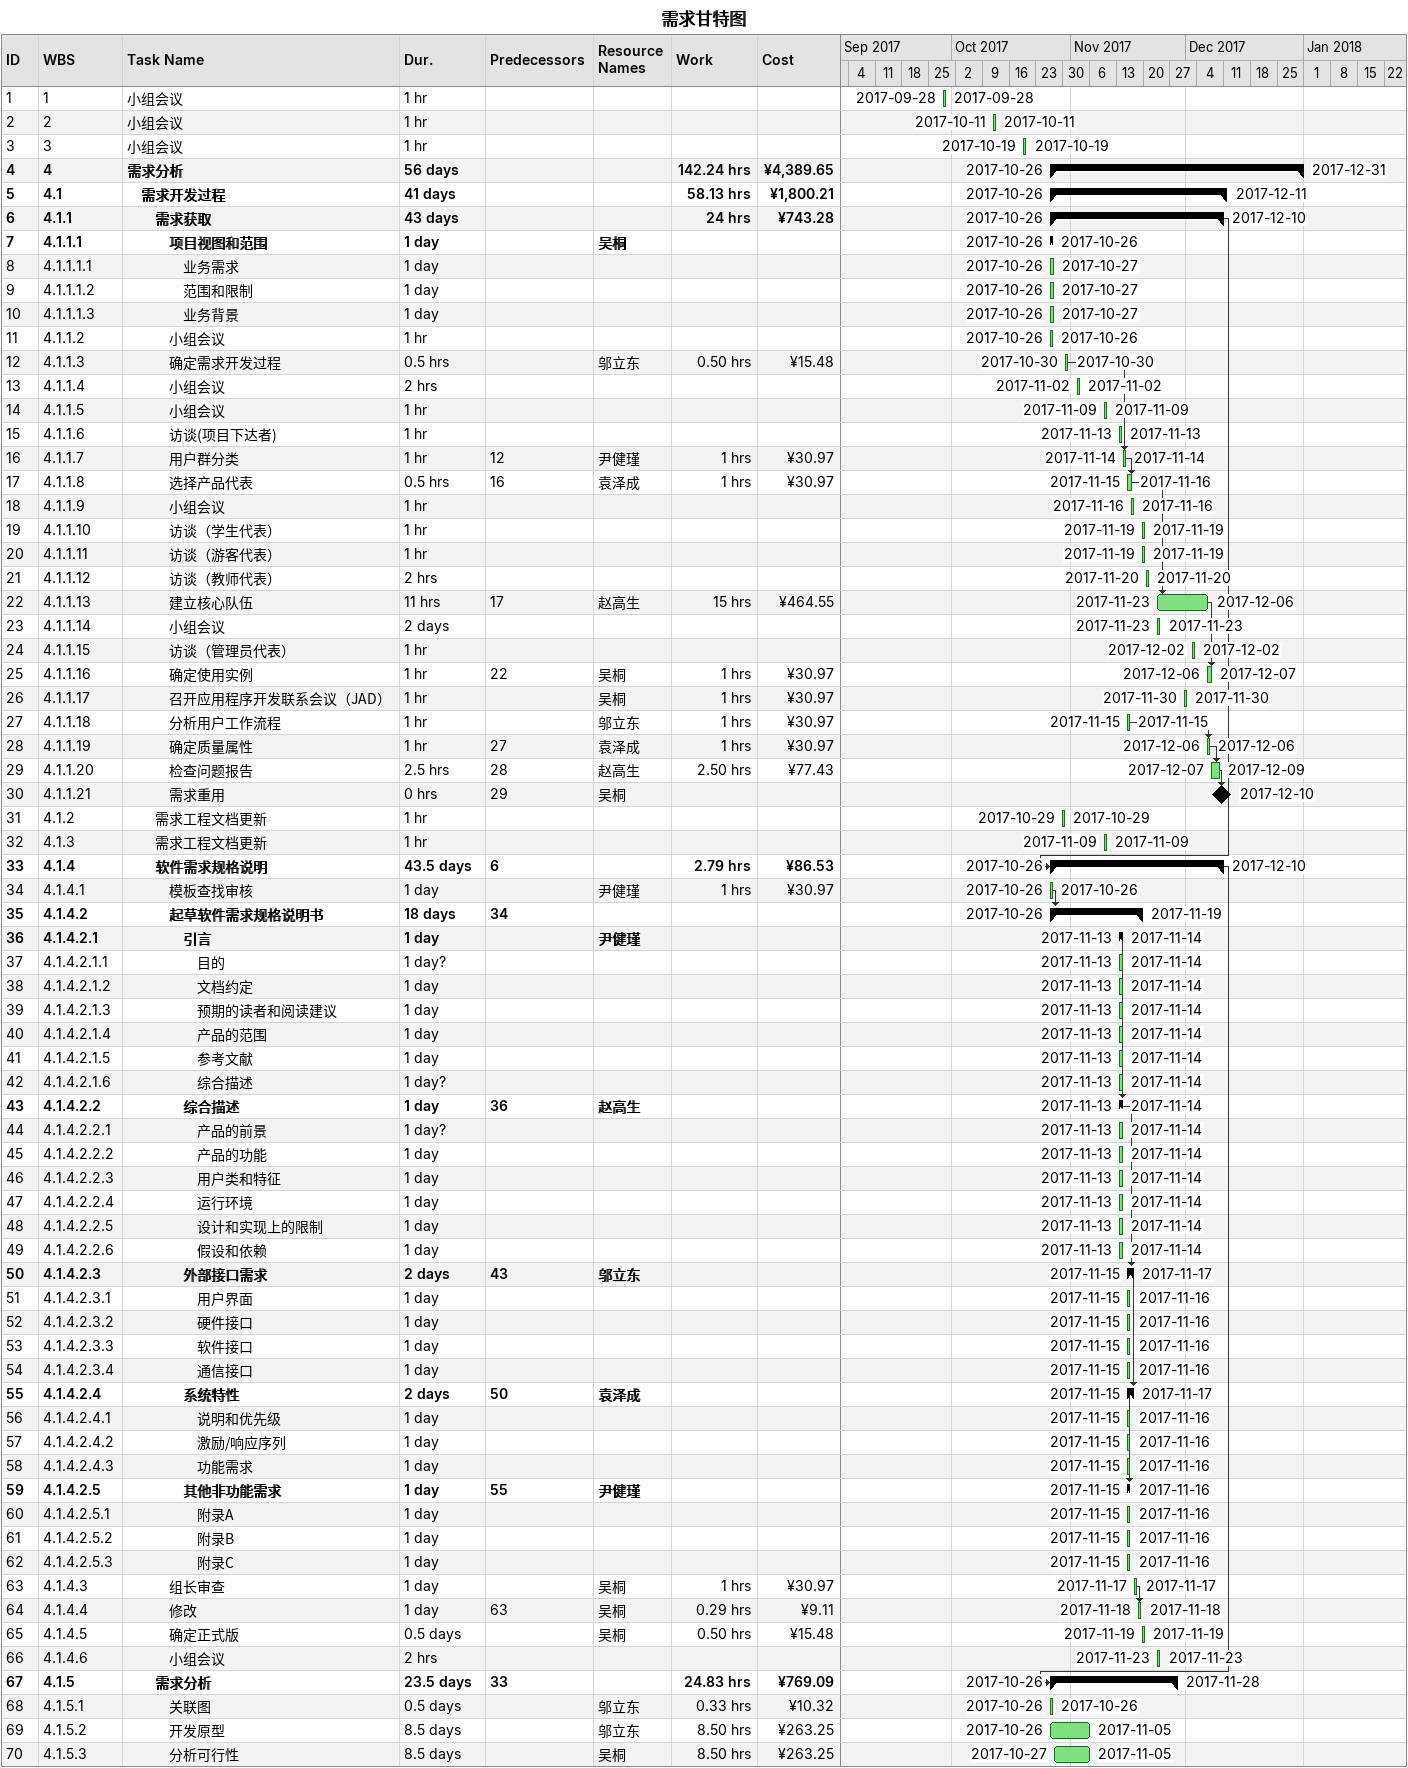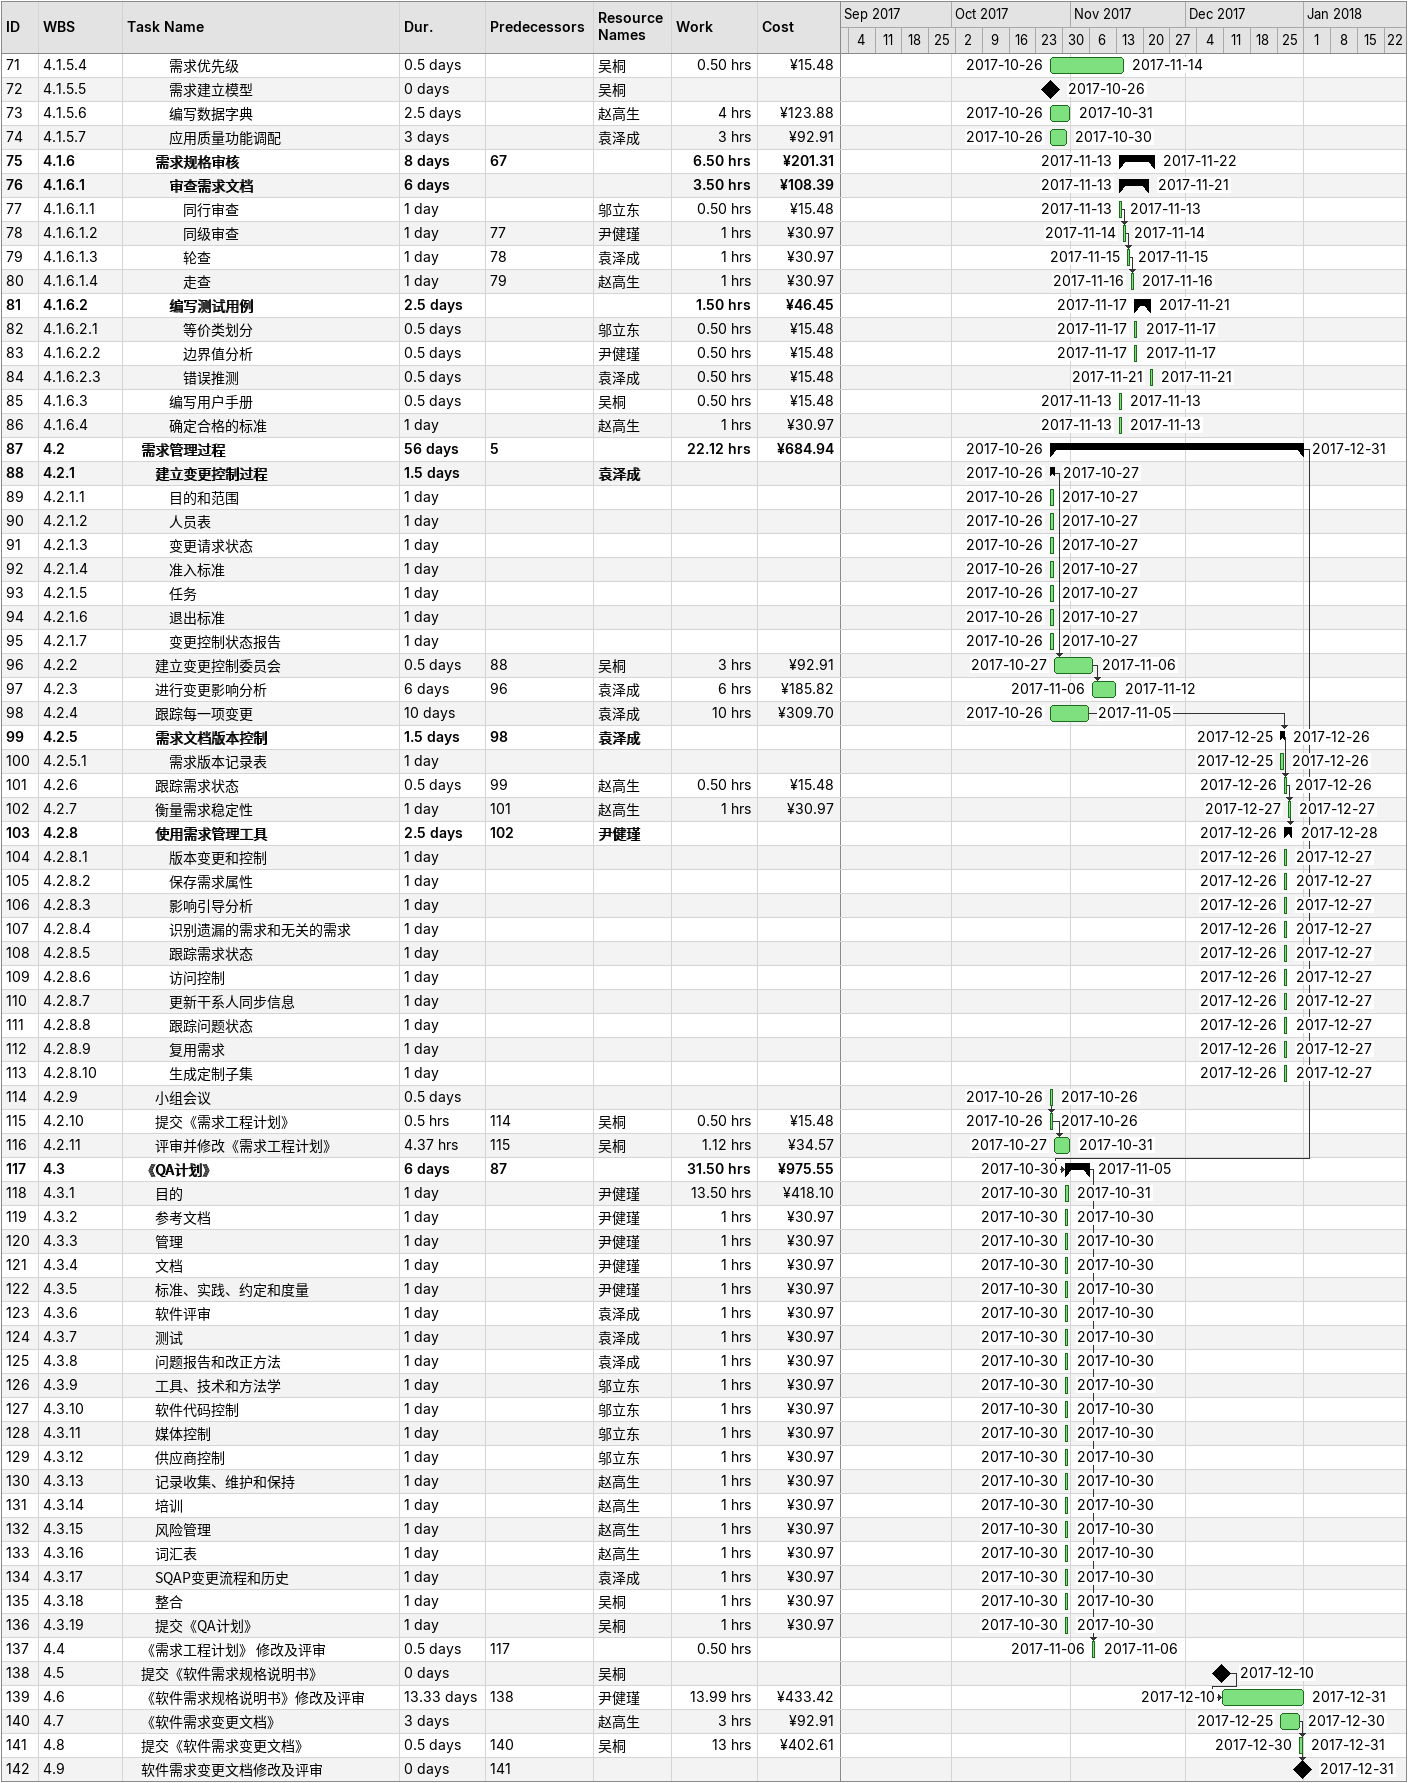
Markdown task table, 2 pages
需求甘特图

| ID | WBS | Task | Duration | Start | Finish | Predecessors | Resources | Work (h) | Cost (¥) |
|---|---|---|---|---|---|---|---|---|---|
| 1 | 1 | 小组会议 | 1h | 2017-09-28 | 2017-09-28 |  |  |  |  |
| 2 | 2 | 小组会议 | 1h | 2017-10-11 | 2017-10-11 |  |  |  |  |
| 3 | 3 | 小组会议 | 1h | 2017-10-19 | 2017-10-19 |  |  |  |  |
| 4 | 4 | **需求分析** | 56d | 2017-10-26 | 2017-12-31 |  |  | 142.24 | 4389.65 |
| 5 | 4.1 | **需求开发过程** | 41d | 2017-10-26 | 2017-12-11 |  |  | 58.13 | 1800.21 |
| 6 | 4.1.1 | **需求获取** | 43d | 2017-10-26 | 2017-12-10 |  |  | 24 | 743.28 |
| 7 | 4.1.1.1 | **项目视图和范围** | 1d | 2017-10-26 | 2017-10-26 |  | 吴桐 |  |  |
| 8 | 4.1.1.1.1 | 业务需求 | 1d | 2017-10-26 | 2017-10-27 |  |  |  |  |
| 9 | 4.1.1.1.2 | 范围和限制 | 1d | 2017-10-26 | 2017-10-27 |  |  |  |  |
| 10 | 4.1.1.1.3 | 业务背景 | 1d | 2017-10-26 | 2017-10-27 |  |  |  |  |
| 11 | 4.1.1.2 | 小组会议 | 1h | 2017-10-26 | 2017-10-26 |  |  |  |  |
| 12 | 4.1.1.3 | 确定需求开发过程 | 0.5h | 2017-10-30 | 2017-10-30 |  | 邬立东 | 0.50 | 15.48 |
| 13 | 4.1.1.4 | 小组会议 | 2h | 2017-11-02 | 2017-11-02 |  |  |  |  |
| 14 | 4.1.1.5 | 小组会议 | 1h | 2017-11-09 | 2017-11-09 |  |  |  |  |
| 15 | 4.1.1.6 | 访谈(项目下达者) | 1h | 2017-11-13 | 2017-11-13 |  |  |  |  |
| 16 | 4.1.1.7 | 用户群分类 | 1h | 2017-11-14 | 2017-11-14 | 12 | 尹健瑾 | 1 | 30.97 |
| 17 | 4.1.1.8 | 选择产品代表 | 0.5h | 2017-11-15 | 2017-11-16 | 16 | 袁泽成 | 1 | 30.97 |
| 18 | 4.1.1.9 | 小组会议 | 1h | 2017-11-16 | 2017-11-16 |  |  |  |  |
| 19 | 4.1.1.10 | 访谈（学生代表） | 1h | 2017-11-19 | 2017-11-19 |  |  |  |  |
| 20 | 4.1.1.11 | 访谈（游客代表） | 1h | 2017-11-19 | 2017-11-19 |  |  |  |  |
| 21 | 4.1.1.12 | 访谈（教师代表） | 2h | 2017-11-20 | 2017-11-20 |  |  |  |  |
| 22 | 4.1.1.13 | 建立核心队伍 | 11h | 2017-11-23 | 2017-12-06 | 17 | 赵高生 | 15 | 464.55 |
| 23 | 4.1.1.14 | 小组会议 | 2d | 2017-11-23 | 2017-11-23 |  |  |  |  |
| 24 | 4.1.1.15 | 访谈（管理员代表） | 1h | 2017-12-02 | 2017-12-02 |  |  |  |  |
| 25 | 4.1.1.16 | 确定使用实例 | 1h | 2017-12-06 | 2017-12-07 | 22 | 吴桐 | 1 | 30.97 |
| 26 | 4.1.1.17 | 召开应用程序开发联系会议（JAD） | 1h | 2017-11-30 | 2017-11-30 |  | 吴桐 | 1 | 30.97 |
| 27 | 4.1.1.18 | 分析用户工作流程 | 1h | 2017-11-15 | 2017-11-15 |  | 邬立东 | 1 | 30.97 |
| 28 | 4.1.1.19 | 确定质量属性 | 1h | 2017-12-06 | 2017-12-06 | 27 | 袁泽成 | 1 | 30.97 |
| 29 | 4.1.1.20 | 检查问题报告 | 2.5h | 2017-12-07 | 2017-12-09 | 28 | 赵高生 | 2.50 | 77.43 |
| 30 | 4.1.1.21 | 需求重用 | 0h | 2017-12-10 | 2017-12-10 | 29 | 吴桐 |  |  |
| 31 | 4.1.2 | 需求工程文档更新 | 1h | 2017-10-29 | 2017-10-29 |  |  |  |  |
| 32 | 4.1.3 | 需求工程文档更新 | 1h | 2017-11-09 | 2017-11-09 |  |  |  |  |
| 33 | 4.1.4 | **软件需求规格说明** | 43.5d | 2017-10-26 | 2017-12-10 | 6 |  | 2.79 | 86.53 |
| 34 | 4.1.4.1 | 模板查找审核 | 1d | 2017-10-26 | 2017-10-26 |  | 尹健瑾 | 1 | 30.97 |
| 35 | 4.1.4.2 | **起草软件需求规格说明书** | 18d | 2017-10-26 | 2017-11-19 | 34 |  |  |  |
| 36 | 4.1.4.2.1 | **引言** | 1d | 2017-11-13 | 2017-11-14 |  | 尹健瑾 |  |  |
| 37 | 4.1.4.2.1.1 | 目的 | 1d? | 2017-11-13 | 2017-11-14 |  |  |  |  |
| 38 | 4.1.4.2.1.2 | 文档约定 | 1d | 2017-11-13 | 2017-11-14 |  |  |  |  |
| 39 | 4.1.4.2.1.3 | 预期的读者和阅读建议 | 1d | 2017-11-13 | 2017-11-14 |  |  |  |  |
| 40 | 4.1.4.2.1.4 | 产品的范围 | 1d | 2017-11-13 | 2017-11-14 |  |  |  |  |
| 41 | 4.1.4.2.1.5 | 参考文献 | 1d | 2017-11-13 | 2017-11-14 |  |  |  |  |
| 42 | 4.1.4.2.1.6 | 综合描述 | 1d? | 2017-11-13 | 2017-11-14 |  |  |  |  |
| 43 | 4.1.4.2.2 | **综合描述** | 1d | 2017-11-13 | 2017-11-14 | 36 | 赵高生 |  |  |
| 44 | 4.1.4.2.2.1 | 产品的前景 | 1d? | 2017-11-13 | 2017-11-14 |  |  |  |  |
| 45 | 4.1.4.2.2.2 | 产品的功能 | 1d | 2017-11-13 | 2017-11-14 |  |  |  |  |
| 46 | 4.1.4.2.2.3 | 用户类和特征 | 1d | 2017-11-13 | 2017-11-14 |  |  |  |  |
| 47 | 4.1.4.2.2.4 | 运行环境 | 1d | 2017-11-13 | 2017-11-14 |  |  |  |  |
| 48 | 4.1.4.2.2.5 | 设计和实现上的限制 | 1d | 2017-11-13 | 2017-11-14 |  |  |  |  |
| 49 | 4.1.4.2.2.6 | 假设和依赖 | 1d | 2017-11-13 | 2017-11-14 |  |  |  |  |
| 50 | 4.1.4.2.3 | **外部接口需求** | 2d | 2017-11-15 | 2017-11-17 | 43 | 邬立东 |  |  |
| 51 | 4.1.4.2.3.1 | 用户界面 | 1d | 2017-11-15 | 2017-11-16 |  |  |  |  |
| 52 | 4.1.4.2.3.2 | 硬件接口 | 1d | 2017-11-15 | 2017-11-16 |  |  |  |  |
| 53 | 4.1.4.2.3.3 | 软件接口 | 1d | 2017-11-15 | 2017-11-16 |  |  |  |  |
| 54 | 4.1.4.2.3.4 | 通信接口 | 1d | 2017-11-15 | 2017-11-16 |  |  |  |  |
| 55 | 4.1.4.2.4 | **系统特性** | 2d | 2017-11-15 | 2017-11-17 | 50 | 袁泽成 |  |  |
| 56 | 4.1.4.2.4.1 | 说明和优先级 | 1d | 2017-11-15 | 2017-11-16 |  |  |  |  |
| 57 | 4.1.4.2.4.2 | 激励/响应序列 | 1d | 2017-11-15 | 2017-11-16 |  |  |  |  |
| 58 | 4.1.4.2.4.3 | 功能需求 | 1d | 2017-11-15 | 2017-11-16 |  |  |  |  |
| 59 | 4.1.4.2.5 | **其他非功能需求** | 1d | 2017-11-15 | 2017-11-16 | 55 | 尹健瑾 |  |  |
| 60 | 4.1.4.2.5.1 | 附录A | 1d | 2017-11-15 | 2017-11-16 |  |  |  |  |
| 61 | 4.1.4.2.5.2 | 附录B | 1d | 2017-11-15 | 2017-11-16 |  |  |  |  |
| 62 | 4.1.4.2.5.3 | 附录C | 1d | 2017-11-15 | 2017-11-16 |  |  |  |  |
| 63 | 4.1.4.3 | 组长审查 | 1d | 2017-11-17 | 2017-11-17 |  | 吴桐 | 1 | 30.97 |
| 64 | 4.1.4.4 | 修改 | 1d | 2017-11-18 | 2017-11-18 | 63 | 吴桐 | 0.29 | 9.11 |
| 65 | 4.1.4.5 | 确定正式版 | 0.5d | 2017-11-19 | 2017-11-19 |  | 吴桐 | 0.50 | 15.48 |
| 66 | 4.1.4.6 | 小组会议 | 2h | 2017-11-23 | 2017-11-23 |  |  |  |  |
| 67 | 4.1.5 | **需求分析** | 23.5d | 2017-10-26 | 2017-11-28 | 33 |  | 24.83 | 769.09 |
| 68 | 4.1.5.1 | 关联图 | 0.5d | 2017-10-26 | 2017-10-26 |  | 邬立东 | 0.33 | 10.32 |
| 69 | 4.1.5.2 | 开发原型 | 8.5d | 2017-10-26 | 2017-11-05 |  | 邬立东 | 8.50 | 263.25 |
| 70 | 4.1.5.3 | 分析可行性 | 8.5d | 2017-10-27 | 2017-11-05 |  | 吴桐 | 8.50 | 263.25 |
| 71 | 4.1.5.4 | 需求优先级 | 0.5d | 2017-10-26 | 2017-11-14 |  | 吴桐 | 0.50 | 15.48 |
| 72 | 4.1.5.5 | 需求建立模型 | 0d | 2017-10-26 | 2017-10-26 |  | 吴桐 |  |  |
| 73 | 4.1.5.6 | 编写数据字典 | 2.5d | 2017-10-26 | 2017-10-31 |  | 赵高生 | 4 | 123.88 |
| 74 | 4.1.5.7 | 应用质量功能调配 | 3d | 2017-10-26 | 2017-10-30 |  | 袁泽成 | 3 | 92.91 |
| 75 | 4.1.6 | **需求规格审核** | 8d | 2017-11-13 | 2017-11-22 | 67 |  | 6.50 | 201.31 |
| 76 | 4.1.6.1 | **审查需求文档** | 6d | 2017-11-13 | 2017-11-21 |  |  | 3.50 | 108.39 |
| 77 | 4.1.6.1.1 | 同行审查 | 1d | 2017-11-13 | 2017-11-13 |  | 邬立东 | 0.50 | 15.48 |
| 78 | 4.1.6.1.2 | 同级审查 | 1d | 2017-11-14 | 2017-11-14 | 77 | 尹健瑾 | 1 | 30.97 |
| 79 | 4.1.6.1.3 | 轮查 | 1d | 2017-11-15 | 2017-11-15 | 78 | 袁泽成 | 1 | 30.97 |
| 80 | 4.1.6.1.4 | 走查 | 1d | 2017-11-16 | 2017-11-16 | 79 | 赵高生 | 1 | 30.97 |
| 81 | 4.1.6.2 | **编写测试用例** | 2.5d | 2017-11-17 | 2017-11-21 |  |  | 1.50 | 46.45 |
| 82 | 4.1.6.2.1 | 等价类划分 | 0.5d | 2017-11-17 | 2017-11-17 |  | 邬立东 | 0.50 | 15.48 |
| 83 | 4.1.6.2.2 | 边界值分析 | 0.5d | 2017-11-17 | 2017-11-17 |  | 尹健瑾 | 0.50 | 15.48 |
| 84 | 4.1.6.2.3 | 错误推测 | 0.5d | 2017-11-21 | 2017-11-21 |  | 袁泽成 | 0.50 | 15.48 |
| 85 | 4.1.6.3 | 编写用户手册 | 0.5d | 2017-11-13 | 2017-11-13 |  | 吴桐 | 0.50 | 15.48 |
| 86 | 4.1.6.4 | 确定合格的标准 | 1d | 2017-11-13 | 2017-11-13 |  | 赵高生 | 1 | 30.97 |
| 87 | 4.2 | **需求管理过程** | 56d | 2017-10-26 | 2017-12-31 | 5 |  | 22.12 | 684.94 |
| 88 | 4.2.1 | **建立变更控制过程** | 1.5d | 2017-10-26 | 2017-10-27 |  | 袁泽成 |  |  |
| 89 | 4.2.1.1 | 目的和范围 | 1d | 2017-10-26 | 2017-10-27 |  |  |  |  |
| 90 | 4.2.1.2 | 人员表 | 1d | 2017-10-26 | 2017-10-27 |  |  |  |  |
| 91 | 4.2.1.3 | 变更请求状态 | 1d | 2017-10-26 | 2017-10-27 |  |  |  |  |
| 92 | 4.2.1.4 | 准入标准 | 1d | 2017-10-26 | 2017-10-27 |  |  |  |  |
| 93 | 4.2.1.5 | 任务 | 1d | 2017-10-26 | 2017-10-27 |  |  |  |  |
| 94 | 4.2.1.6 | 退出标准 | 1d | 2017-10-26 | 2017-10-27 |  |  |  |  |
| 95 | 4.2.1.7 | 变更控制状态报告 | 1d | 2017-10-26 | 2017-10-27 |  |  |  |  |
| 96 | 4.2.2 | 建立变更控制委员会 | 0.5d | 2017-10-27 | 2017-11-06 | 88 | 吴桐 | 3 | 92.91 |
| 97 | 4.2.3 | 进行变更影响分析 | 6d | 2017-11-06 | 2017-11-12 | 96 | 袁泽成 | 6 | 185.82 |
| 98 | 4.2.4 | 跟踪每一项变更 | 10d | 2017-10-26 | 2017-11-05 |  | 袁泽成 | 10 | 309.70 |
| 99 | 4.2.5 | **需求文档版本控制** | 1.5d | 2017-12-25 | 2017-12-26 | 98 | 袁泽成 |  |  |
| 100 | 4.2.5.1 | 需求版本记录表 | 1d | 2017-12-25 | 2017-12-26 |  |  |  |  |
| 101 | 4.2.6 | 跟踪需求状态 | 0.5d | 2017-12-26 | 2017-12-26 | 99 | 赵高生 | 0.50 | 15.48 |
| 102 | 4.2.7 | 衡量需求稳定性 | 1d | 2017-12-27 | 2017-12-27 | 101 | 赵高生 | 1 | 30.97 |
| 103 | 4.2.8 | **使用需求管理工具** | 2.5d | 2017-12-26 | 2017-12-28 | 102 | 尹健瑾 |  |  |
| 104 | 4.2.8.1 | 版本变更和控制 | 1d | 2017-12-26 | 2017-12-27 |  |  |  |  |
| 105 | 4.2.8.2 | 保存需求属性 | 1d | 2017-12-26 | 2017-12-27 |  |  |  |  |
| 106 | 4.2.8.3 | 影响引导分析 | 1d | 2017-12-26 | 2017-12-27 |  |  |  |  |
| 107 | 4.2.8.4 | 识别遗漏的需求和无关的需求 | 1d | 2017-12-26 | 2017-12-27 |  |  |  |  |
| 108 | 4.2.8.5 | 跟踪需求状态 | 1d | 2017-12-26 | 2017-12-27 |  |  |  |  |
| 109 | 4.2.8.6 | 访问控制 | 1d | 2017-12-26 | 2017-12-27 |  |  |  |  |
| 110 | 4.2.8.7 | 更新干系人同步信息 | 1d | 2017-12-26 | 2017-12-27 |  |  |  |  |
| 111 | 4.2.8.8 | 跟踪问题状态 | 1d | 2017-12-26 | 2017-12-27 |  |  |  |  |
| 112 | 4.2.8.9 | 复用需求 | 1d | 2017-12-26 | 2017-12-27 |  |  |  |  |
| 113 | 4.2.8.10 | 生成定制子集 | 1d | 2017-12-26 | 2017-12-27 |  |  |  |  |
| 114 | 4.2.9 | 小组会议 | 0.5d | 2017-10-26 | 2017-10-26 |  |  |  |  |
| 115 | 4.2.10 | 提交《需求工程计划》 | 0.5h | 2017-10-26 | 2017-10-26 | 114 | 吴桐 | 0.50 | 15.48 |
| 116 | 4.2.11 | 评审并修改《需求工程计划》 | 4.37h | 2017-10-27 | 2017-10-31 | 115 | 吴桐 | 1.12 | 34.57 |
| 117 | 4.3 | **《QA计划》** | 6d | 2017-10-30 | 2017-11-05 | 87 |  | 31.50 | 975.55 |
| 118 | 4.3.1 | 目的 | 1d | 2017-10-30 | 2017-10-31 |  | 尹健瑾 | 13.50 | 418.10 |
| 119 | 4.3.2 | 参考文档 | 1d | 2017-10-30 | 2017-10-30 |  | 尹健瑾 | 1 | 30.97 |
| 120 | 4.3.3 | 管理 | 1d | 2017-10-30 | 2017-10-30 |  | 尹健瑾 | 1 | 30.97 |
| 121 | 4.3.4 | 文档 | 1d | 2017-10-30 | 2017-10-30 |  | 尹健瑾 | 1 | 30.97 |
| 122 | 4.3.5 | 标准、实践、约定和度量 | 1d | 2017-10-30 | 2017-10-30 |  | 尹健瑾 | 1 | 30.97 |
| 123 | 4.3.6 | 软件评审 | 1d | 2017-10-30 | 2017-10-30 |  | 袁泽成 | 1 | 30.97 |
| 124 | 4.3.7 | 测试 | 1d | 2017-10-30 | 2017-10-30 |  | 袁泽成 | 1 | 30.97 |
| 125 | 4.3.8 | 问题报告和改正方法 | 1d | 2017-10-30 | 2017-10-30 |  | 袁泽成 | 1 | 30.97 |
| 126 | 4.3.9 | 工具、技术和方法学 | 1d | 2017-10-30 | 2017-10-30 |  | 邬立东 | 1 | 30.97 |
| 127 | 4.3.10 | 软件代码控制 | 1d | 2017-10-30 | 2017-10-30 |  | 邬立东 | 1 | 30.97 |
| 128 | 4.3.11 | 媒体控制 | 1d | 2017-10-30 | 2017-10-30 |  | 邬立东 | 1 | 30.97 |
| 129 | 4.3.12 | 供应商控制 | 1d | 2017-10-30 | 2017-10-30 |  | 邬立东 | 1 | 30.97 |
| 130 | 4.3.13 | 记录收集、维护和保持 | 1d | 2017-10-30 | 2017-10-30 |  | 赵高生 | 1 | 30.97 |
| 131 | 4.3.14 | 培训 | 1d | 2017-10-30 | 2017-10-30 |  | 赵高生 | 1 | 30.97 |
| 132 | 4.3.15 | 风险管理 | 1d | 2017-10-30 | 2017-10-30 |  | 赵高生 | 1 | 30.97 |
| 133 | 4.3.16 | 词汇表 | 1d | 2017-10-30 | 2017-10-30 |  | 赵高生 | 1 | 30.97 |
| 134 | 4.3.17 | SQAP变更流程和历史 | 1d | 2017-10-30 | 2017-10-30 |  | 袁泽成 | 1 | 30.97 |
| 135 | 4.3.18 | 整合 | 1d | 2017-10-30 | 2017-10-30 |  | 吴桐 | 1 | 30.97 |
| 136 | 4.3.19 | 提交《QA计划》 | 1d | 2017-10-30 | 2017-10-30 |  | 吴桐 | 1 | 30.97 |
| 137 | 4.4 | 《需求工程计划》 修改及评审 | 0.5d | 2017-11-06 | 2017-11-06 | 117 |  | 0.50 |  |
| 138 | 4.5 | 提交《软件需求规格说明书》 | 0d | 2017-12-10 | 2017-12-10 |  | 吴桐 |  |  |
| 139 | 4.6 | 《软件需求规格说明书》修改及评审 | 13.33d | 2017-12-10 | 2017-12-31 | 138 | 尹健瑾 | 13.99 | 433.42 |
| 140 | 4.7 | 《软件需求变更文档》 | 3d | 2017-12-25 | 2017-12-30 |  | 赵高生 | 3 | 92.91 |
| 141 | 4.8 | 提交《软件需求变更文档》 | 0.5d | 2017-12-30 | 2017-12-31 | 140 | 吴桐 | 13 | 402.61 |
| 142 | 4.9 | 软件需求变更文档修改及评审 | 0d | 2017-12-31 | 2017-12-31 | 141 |  |  |  |
